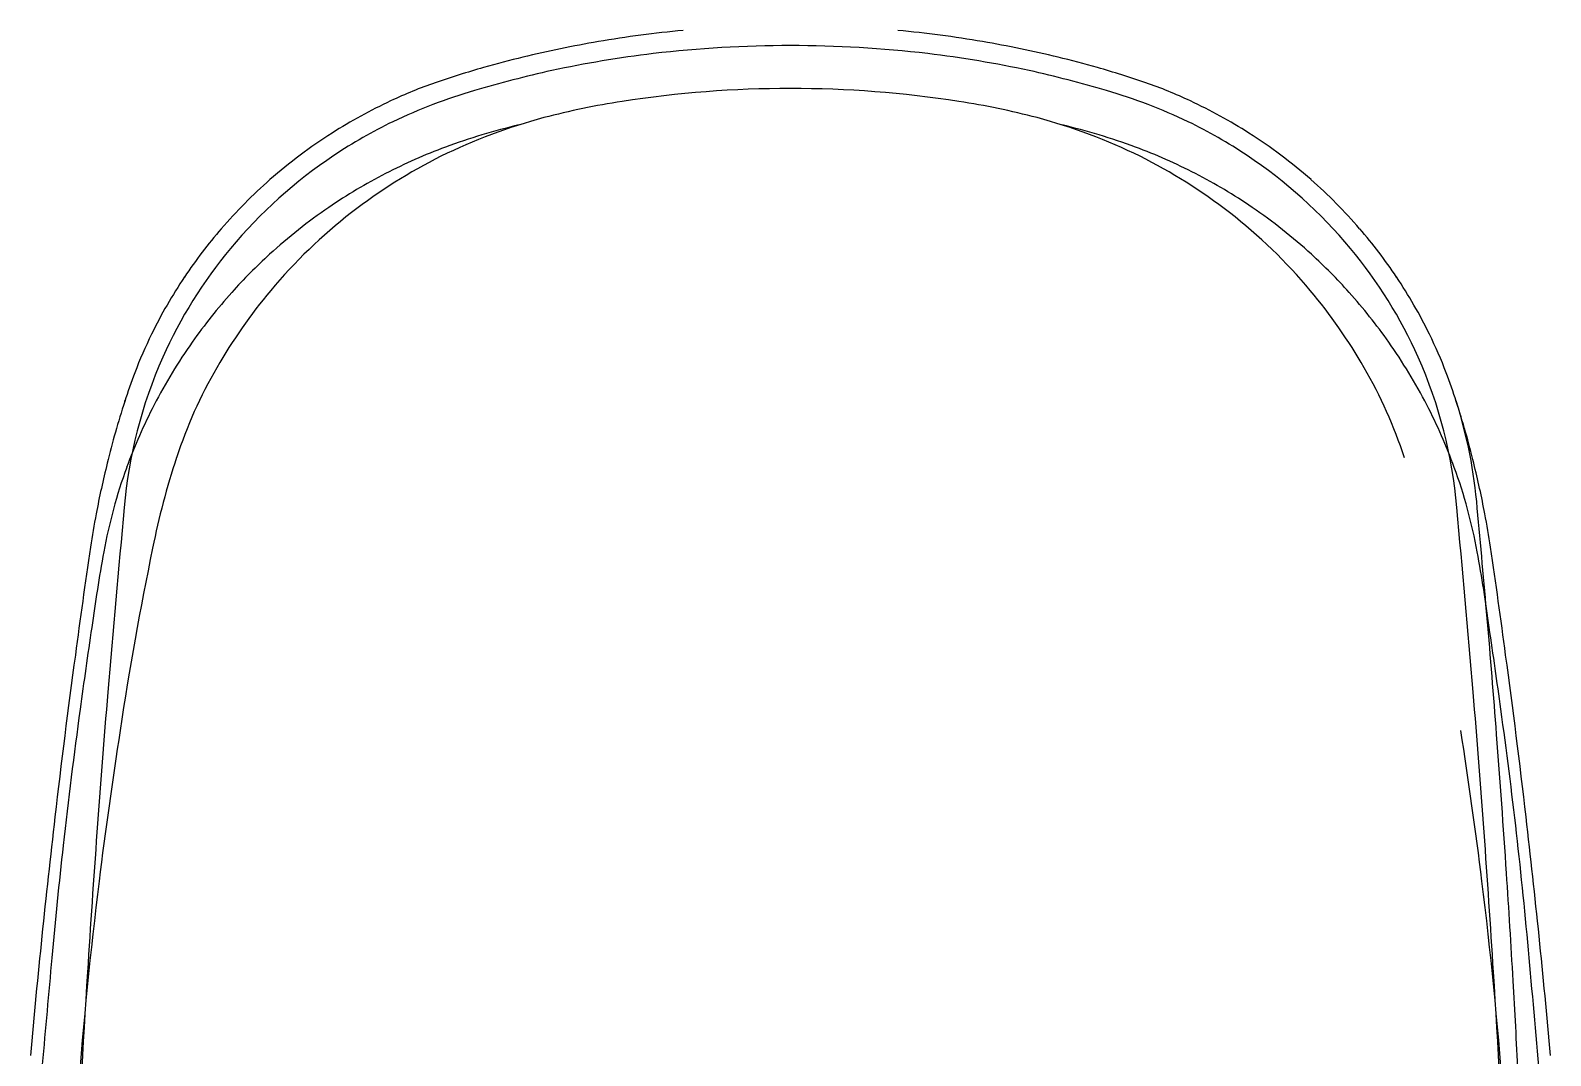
# Model space of a CAD drawing. Header units: centimetres. Extents: x -2363 to 10982, y -15317 to 6533.
# Drawn here: x -533.36 to -490.6, y 3525.16 to 3554.02 of the extents above; entities that cross this region are included whole.
import ezdxf

# ---------------------------------------------------------------- set-up
doc = ezdxf.new("R2010")
doc.units = ezdxf.units.CM
doc.header["$MEASUREMENT"] = 0
doc.layers.add('01_Toilets_Details', color=8, linetype='Continuous')

msp = doc.modelspace()

# ---------------------------------------------------------------- linework, layer by layer
at = {"layer": '01_Toilets_Details'}
msp.add_line((-530.708, 3543.569), (-530.701, 3543.595), dxfattribs=at)
for centre, radius, start, end in [((-512.008, 3522.233), 31.923, 95.3714, 99.6959), ((-511.953, 3522.233), 31.923, 80.3041, 84.6286), ((-512.017, 3522.315), 31.841, 99.7049, 103.6028), ((-511.985, 3520.787), 32.802, 89.9923, 96.7514), ((-511.976, 3520.787), 32.802, 83.2486, 90.0077), ((-511.944, 3522.315), 31.841, 76.3972, 80.2951), ((-513.17, 3527.081), 26.937, 103.602, 106.0386), ((-512.072, 3521.95), 31.637, 96.8424, 102.0865), ((-511.889, 3521.95), 31.637, 77.9135, 83.1576), ((-510.79, 3527.081), 26.937, 73.9614, 76.398), ((-512.644, 3525.063), 29.022, 105.9363, 108.755), ((-511.063, 3519.007), 34.728, 102.6975, 106.407), ((-512.898, 3519.007), 34.728, 73.593, 77.3025), ((-511.317, 3525.063), 29.022, 71.245, 74.0637), ((-517.63, 3540.155), 13.129, 109.3274, 115.237), ((-516.449, 3537.241), 15.714, 106.347, 115.3164), ((-511.973, 3521.313), 31.068, 90.013, 98.7858), ((-511.987, 3521.313), 31.068, 81.2142, 89.987), ((-507.512, 3537.241), 15.714, 64.6836, 73.653), ((-506.331, 3540.155), 13.129, 64.763, 70.6726), ((-517.045, 3538.814), 14.591, 115.0697, 122.46), ((-513.313, 3530.081), 22.198, 98.8254, 104.623), ((-510.648, 3530.081), 22.198, 75.377, 81.1746), ((-506.916, 3538.814), 14.591, 57.54, 64.9303), ((-516.911, 3538.627), 14.265, 116.0212, 123.6914), ((-514.856, 3536.353), 15.74, 104.9514, 116.2272), ((-515.333, 3533.413), 18.447, 103.4086, 110.153), ((-509.104, 3536.353), 15.74, 63.7728, 75.0486), ((-508.628, 3533.413), 18.447, 69.847, 76.5914), ((-507.05, 3538.627), 14.265, 56.3086, 63.9788), ((-517.219, 3539.111), 14.248, 122.5103, 131.2947), ((-506.742, 3539.111), 14.248, 48.7053, 57.4897), ((-517.256, 3539.162), 13.629, 123.7289, 140.2316), ((-515.037, 3536.922), 15.15, 116.5647, 127.8354), ((-516.318, 3536.333), 15.367, 110.4572, 117.3346), ((-507.643, 3536.333), 15.367, 62.6654, 69.5428), ((-508.924, 3536.922), 15.15, 52.1646, 63.4353), ((-506.705, 3539.162), 13.629, 39.7684, 56.2711), ((-517.314, 3539.225), 14.099, 131.3114, 139.2226), ((-516.366, 3536.422), 15.266, 117.328, 124.2948), ((-507.595, 3536.422), 15.266, 55.7052, 62.672), ((-506.647, 3539.225), 14.099, 40.7774, 48.6886), ((-516.545, 3536.689), 14.944, 124.3024, 132.4486), ((-515.272, 3537.229), 14.763, 127.8443, 140.122), ((-508.688, 3537.229), 14.763, 39.878, 52.1557), ((-507.415, 3536.689), 14.944, 47.5514, 55.6976), ((-517.37, 3539.269), 14.028, 139.2074, 146.1884), ((-506.59, 3539.269), 14.028, 33.8116, 40.7926), ((-517.532, 3539.411), 13.258, 140.2996, 155.9457), ((-506.429, 3539.411), 13.258, 24.0543, 39.7004), ((-516.391, 3536.519), 15.174, 132.4435, 138.1582), ((-507.57, 3536.519), 15.174, 41.8418, 47.5565), ((-517.561, 3539.4), 13.797, 146.2, 153.9295), ((-506.4, 3539.4), 13.797, 26.0705, 33.8), ((-516.318, 3536.452), 15.273, 138.1563, 144.8558), ((-514.91, 3536.904), 15.249, 140.0601, 150.028), ((-509.051, 3536.904), 15.249, 29.972, 39.9399), ((-507.643, 3536.452), 15.273, 35.1442, 41.8437), ((-518.586, 3539.875), 12.667, 153.8219, 159.163), ((-505.375, 3539.875), 12.667, 20.837, 26.1781), ((-516.336, 3536.463), 15.252, 144.8511, 152.6277), ((-507.625, 3536.463), 15.252, 27.3723, 35.1489), ((-517.725, 3539.51), 13.041, 155.9951, 175.2656), ((-516.38, 3537.769), 13.544, 150.0911, 161.8409), ((-507.581, 3537.769), 13.544, 18.1591, 29.9089), ((-506.236, 3539.51), 13.041, 4.7344, 24.0049), ((-513.507, 3538.011), 18.077, 159.3699, 162.0961), ((-510.454, 3538.011), 18.077, 17.9039, 20.6301), ((-507.808, 3536.151), 24.072, 162.0525, 166.3456), ((-516.51, 3536.555), 15.055, 152.6327, 159.956), ((-507.451, 3536.555), 15.055, 20.044, 27.3673), ((-506.406, 3539.428), 13.792, 4.7342, 17.5803), ((-516.153, 3536.151), 24.072, 13.6544, 17.9475), ((-509.174, 3535.322), 21.154, 161.6241, 168.755), ((-504.808, 3535.312), 27.186, 166.1204, 169.1937), ((-516.956, 3536.719), 14.579, 159.9625, 169.6467), ((-507.005, 3536.719), 14.579, 10.3533, 20.0375), ((-519.153, 3535.312), 27.186, 10.8063, 13.8796), ((-505.856, 3535.522), 26.117, 169.2149, 171.3016), ((62.068, 3485.119), 595.379, 174.654417, 175.156266), ((-1086.029, 3485.119), 595.379, 4.843734, 5.345583), ((-1363.87, 3460.751), 874.857, 5.030735, 5.234501), ((-518.105, 3535.522), 26.117, 8.6984, 10.7851), ((-332.087, 3510.069), 201.739, 171.61956, 172.49066), ((-482.567, 3530.539), 49.519, 169.7633, 172.2584), ((-442.422, 3521.232), 89.376, 168.24084, 171.58523), ((-541.393, 3530.539), 49.519, 7.7416, 10.2367), ((-691.873, 3510.069), 201.739, 7.50934, 8.38044), ((-381.728, 3514.724), 151.584, 171.46944, 172.34713), ((-795.389, 3511.218), 304.141, 4.33412, 4.95116), ((-642.242, 3514.788), 151.583, 7.62858, 8.50628), ((-335.628, 3509.373), 198.323, 172.15737, 173.48451), ((-688.333, 3509.373), 198.323, 6.51549, 7.84263), ((-134.448, 3502.657), 398.084, 175.28317, 176.42071), ((-889.512, 3502.657), 398.084, 3.57929, 4.71683), ((-396.704, 3516.131), 136.555, 172.0952, 173.71629), ((-629.862, 3515.685), 139.197, 5.04067, 7.93911), ((-394.183, 3512.981), 138.307, 171.12807, 172.90171), ((-629.778, 3512.981), 138.307, 7.09829, 8.87193), ((-877.732, 3504.831), 386.732, 3.7753, 4.35574), ((-280.179, 3502.514), 254.193, 173.36671, 174.8885), ((-743.782, 3502.514), 254.193, 5.1115, 6.63329), ((-386.496, 3514.817), 146.846, 173.6428, 174.88432), ((-403.019, 3514.279), 129.378, 172.98897, 175.64493), ((-620.941, 3514.279), 129.378, 4.35507, 7.01103), ((-860.882, 3505.976), 369.843, 3.30032, 3.77026), ((1883.728, 3309.251), 2426.358, 174.829569, 174.9008), ((-1020.33, 3479.446), 531.342, 4.47581, 5.2338), ((-149.652, 3503.6), 382.852, 176.41942, 177.35398), ((-874.309, 3503.6), 382.852, 2.64602, 3.58058), ((-870.94, 3505.383), 379.917, 2.91204, 3.3023)]:
    msp.add_arc(centre, radius, start, end, dxfattribs=at)

doc.saveas('drawing.dxf')
